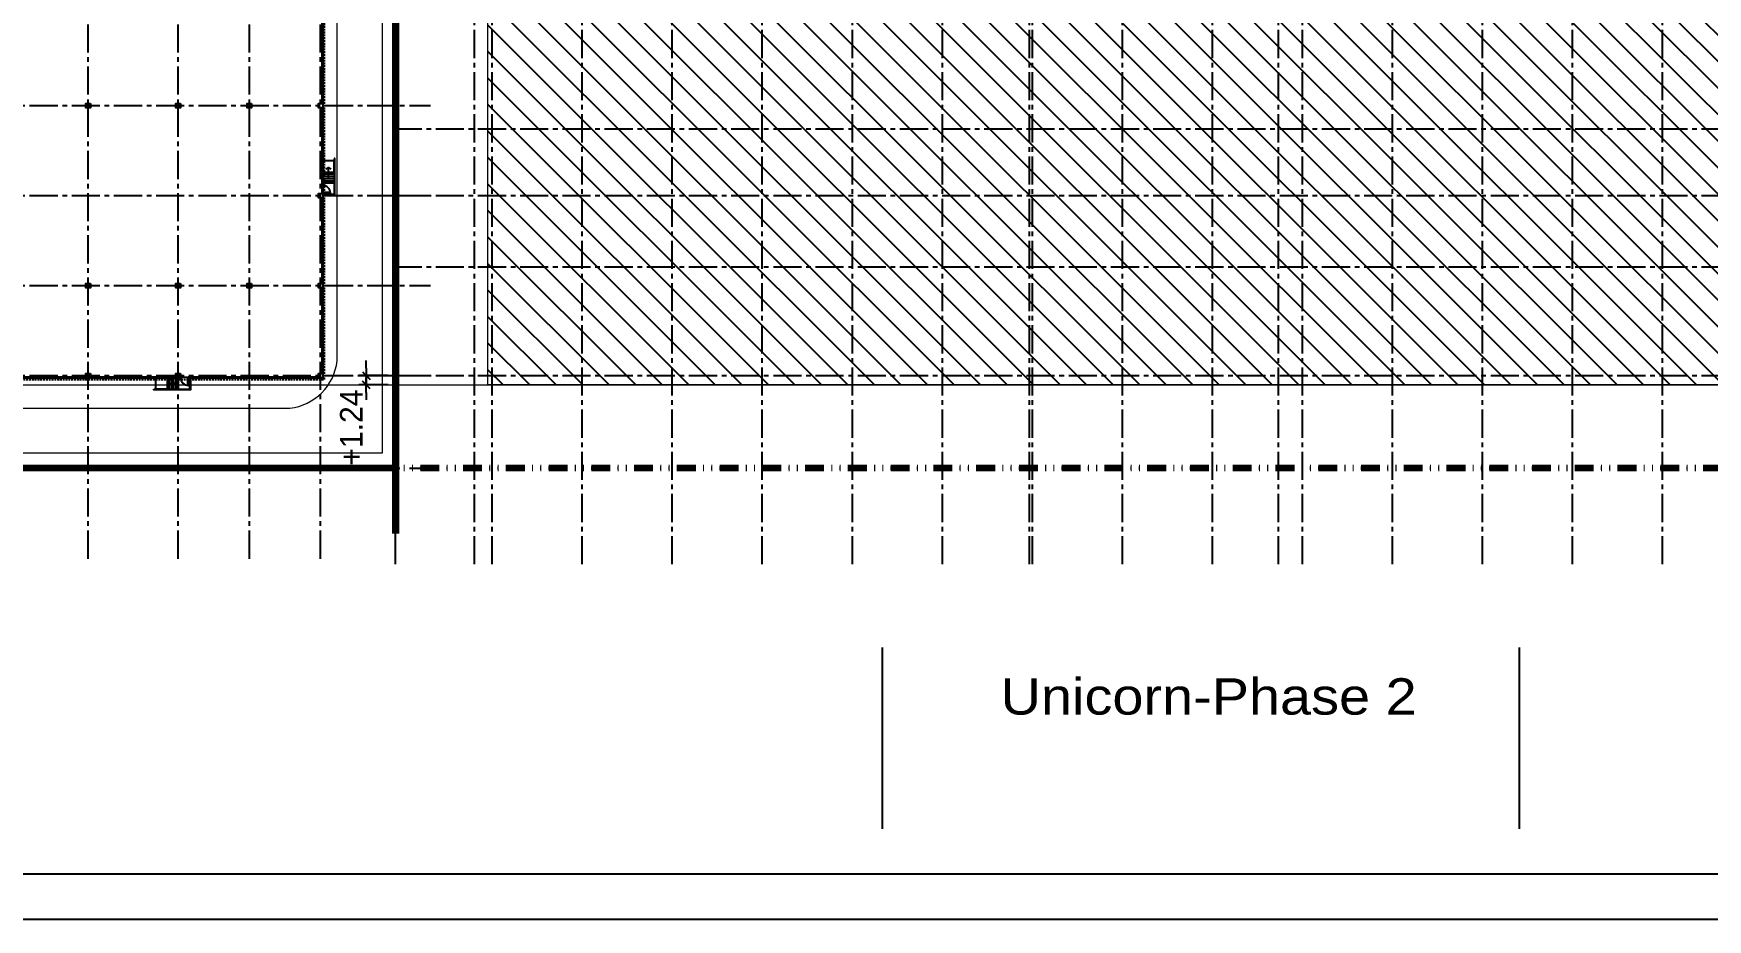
# Model space of a CAD drawing. Extents: x 692141 to 693595, y 1492301 to 1494225.
# Drawn here: x 692413.8 to 692636.9, y 1493670.9 to 1493789.1 of the extents above; entities that cross this region are included whole.
import ezdxf
from ezdxf.enums import TextEntityAlignment as Align

# ---------------------------------------------------------------- set-up
doc = ezdxf.new("R2010")
doc.units = 0
doc.header["$MEASUREMENT"] = 0
for name, pattern in [('CENTER2', [1.125, 0.75, -0.125, 0.125, -0.125]), ('Dash dot dot 2', [5500, 2500, -1000, 0, -1000, 0, -1000]), ('HIDDEN', [0.375, 0.25, -0.125]), ('PHANTOM', [2.5, 1.25, -0.25, 0.25, -0.25, 0.25, -0.25])]:
    doc.linetypes.add(name, pattern=pattern)
for name, color, linetype in [('A-_ROAD----_E-', 1, 'Continuous'), ('A-_TRELLIS-_E-', 8, 'Continuous'), ('A-COLUMN', 3, 'Continuous'), ('A-dimension', 1, 'Continuous'), ('A-Stair', 9, 'Continuous'), ('A-WALL', 2, 'Continuous'), ('AREA', 8, 'Continuous'), ('Arrow dim', 2, 'Continuous'), ('Arrow dim2', 1, 'Continuous'), ('det1', 2, 'Continuous'), ('Grid', 8, 'CENTER2'), ('HATCH', 8, 'Continuous'), ('Layer1', 1, 'Continuous'), ('Layer4', 3, 'Continuous'), ('Layer9', 9, 'Continuous'), ('TEX-THAI', 7, 'Continuous')]:
    doc.layers.add(name, color=color, linetype=linetype)
doc.layers.add('C-PROP-LINE', color=91, linetype='Dash dot dot 2', lineweight=35)
doc.styles.add('ARIAL', font='arial.ttf')
doc.styles.add('MASTER', font='CordiaUPC.ttf')
doc.dimstyles.new('1000-AA', dxfattribs={"dimtxt": 1.5, "dimasz": 1, "dimexe": 1, "dimexo": 1, "dimgap": 0.5, "dimtad": 1, "dimzin": 0, "dimdsep": 46, "dimtxsty": 'MASTER', "dimblk": 'J-02', "dimcen": 0.09, "dimdle": 1, "dimclrd": 1, "dimclre": 8, "dimclrt": 3, "dimadec": 0, "dimazin": 0, "dimtfac": 1, "dimtix": 1, "dimtmove": 2, "dimatfit": 3, "dimldrblk": 'DOT', "dimfxl": 1, "dimtolj": 1, "dimtzin": 0, "dimarcsym": 0})

# ---------------------------------------------------------------- blocks, each defined once
blk = doc.blocks.new('Family - ___-1498953-750_00_PROPERTY LAYOUT')
at = {"layer": 'C-PROP-LINE', "lineweight": 100}
for p, q in [((-279400, -177700), (-421755, -177700)), ((0, -177700), (-279400, -177700))]:
    blk.add_line(p, q, dxfattribs=at)
blk = doc.blocks.new('Family - ___-345354-500_00_LAYOUT')
at = {"layer": 'C-PROP-LINE', "lineweight": 50}
for p, q in [((-279400, -400), (-279400, -177700)), ((-279400, -177700), (-308035, -177700))]:
    blk.add_line(p, q, dxfattribs=at)
blk = doc.blocks.new('Family - ___-1498953-500_00_LAYOUT')
at = {"layer": 'C-PROP-LINE', "lineweight": 50}
for p, q in [((-279400, -177700), (-308035, -177700)), ((0, -177700), (-279400, -177700))]:
    blk.add_line(p, q, dxfattribs=at)
blk = doc.blocks.new('PH2')
at = {"layer": 'A-COLUMN'}
for points in [[(-30.7, 36.3), (-30.7, 35.7), (-31.3, 35.7), (-31.3, 36.3)], [(-18.7, 36.3), (-18.7, 35.7), (-19.3, 35.7), (-19.3, 36.3)], [(-9.2, 36.3), (-9.2, 35.7), (-9.8, 35.7), (-9.8, 36.3)], [(0.3, 36.3), (0.3, 35.7), (-0.3, 35.7), (-0.3, 36.3)], [(0.3, 24.3), (0.3, 23.7), (-0.3, 23.7), (-0.3, 24.3)], [(-30.7, 12.3), (-30.7, 11.7), (-31.3, 11.7), (-31.3, 12.3)], [(-18.7, 12.3), (-18.7, 11.7), (-19.3, 11.7), (-19.3, 12.3)], [(-9.2, 12.3), (-9.2, 11.7), (-9.8, 11.7), (-9.8, 12.3)], [(0.3, 12.3), (0.3, 11.7), (-0.3, 11.7), (-0.3, 12.3)], [(-30.7, 0.3), (-30.7, -0.3), (-31.3, -0.3), (-31.3, 0.3)], [(-18.7, 0.3), (-18.7, -0.3), (-19.3, -0.3), (-19.3, 0.3)], [(0.3, 0.3), (0.3, -0.3), (-0.3, -0.3), (-0.3, 0.3)]]:
    blk.add_lwpolyline(points, close=True, dxfattribs=at)
at = {"layer": 'A-Stair'}
for p, q in [((1.8, 26.85), (0.3, 26.85)), ((1.8, 26.55), (0.3, 26.55)), ((1.8, 26.25), (0.3, 26.25)), ((1.8, 25.95), (0.3, 25.95)), ((-20.15, -1.8), (-20.15, -0.3)), ((-19.85, -1.8), (-19.85, -0.3)), ((-19.55, -1.8), (-19.55, -0.3)), ((-19.25, -1.8), (-19.25, -0.3))]:
    blk.add_line(p, q, dxfattribs=at)
at = {"layer": 'A-Stair', "color": 9}
for p, q in [((0.2, 25.35), (0.2, 24.35)), ((1.8, 25.65), (0.3, 25.65)), ((-18.95, -1.8), (-18.95, -0.3)), ((-18.65, -0.2), (-17.65, -0.2))]:
    blk.add_line(p, q, dxfattribs=at)
at = {"layer": 'A-Stair'}
for points in [[(1.8, 27.15), (1.8, 28.65), (0.3, 28.65), (0.3, 27.15)], [(-20.45, -1.8), (-21.95, -1.8), (-21.95, -0.3), (-20.45, -0.3)]]:
    blk.add_lwpolyline(points, close=True, dxfattribs=at)
at = {"layer": 'A-WALL'}
for points in [[(0.3, 47.7), (0.3, 36.3), (0.2, 36.3), (0.2, 47.7)], [(0.3, 35.7), (0.3, 24.3), (0.2, 24.3), (0.2, 35.7)], [(1.8, 28.95), (1.8, 24.05), (1.9, 24.05), (1.9, 28.95)], [(0.3, 23.7), (0.3, 12.3), (0.2, 12.3), (0.2, 23.7)], [(0.3, 24.15), (0.3, 24.05), (1.9, 24.05), (1.9, 24.15)], [(0.3, 11.7), (0.3, 0.3), (0.2, 0.3), (0.2, 11.7)], [(-31.3, -0.2), (-42.7, -0.2), (-42.7, -0.3), (-31.3, -0.3)], [(-19.3, -0.2), (-30.7, -0.2), (-30.7, -0.3), (-19.3, -0.3)], [(-22.25, -1.8), (-17.35, -1.8), (-17.35, -1.9), (-22.25, -1.9)], [(-0.3, -0.2), (-17.6, -0.2), (-17.6, -0.3), (-0.3, -0.3)], [(-17.45, -0.3), (-17.35, -0.3), (-17.35, -1.9), (-17.45, -1.9)]]:
    blk.add_lwpolyline(points, close=True, dxfattribs=at)
at = {"layer": 'Layer1'}
for points in [[(0.2, 25.35), (0.2, 25.4), (0.3, 25.4), (0.3, 25.35)], [(0.2, 24.3), (0.2, 24.35), (0.3, 24.35), (0.3, 24.3)], [(1.3, 24.4), (0.3, 24.4), (0.3, 24.35), (1.3, 24.35)], [(-18.65, -0.2), (-18.7, -0.2), (-18.7, -0.3), (-18.65, -0.3)], [(-17.7, -1.3), (-17.7, -0.3), (-17.65, -0.3), (-17.65, -1.3)], [(-17.6, -0.2), (-17.65, -0.2), (-17.65, -0.3), (-17.6, -0.3)]]:
    blk.add_lwpolyline(points, close=True, dxfattribs=at)
for centre, start, end in [((0.3, 24.35), 360, 90), ((-17.65, -0.3), 180, 270)]:
    blk.add_arc(centre, 1, start, end, dxfattribs=at)
at = {"layer": 'Layer9', "color": 8}
for p, q in [((1.05, 26.26), (1.05, 27.74)), ((-18.95, -1.05), (-20.43, -1.05))]:
    blk.add_line(p, q, dxfattribs=at)
at = {"layer": 'Layer9', "color": 8, "flags": 128}
for points in [[(0.74, 27.55), (1.05, 27.74), (1.36, 27.55)], [(-20.24, -0.74), (-20.43, -1.05), (-20.24, -1.36)]]:
    blk.add_lwpolyline(points, dxfattribs=at)
blk = doc.blocks.new('GRID-LAYOUT-PH2')
at = {"layer": 'Grid', "ltscale": 5}
for points in [[(692421.049, 1493718.283), (692421.049, 1493922.495)], [(692433.049, 1493718.283), (692433.049, 1493922.495)], [(692442.549, 1493718.283), (692442.549, 1493922.495)], [(692452.049, 1493718.283), (692452.049, 1493922.495)], [(692306.372, 1493778.694), (692466.715, 1493778.694)], [(692306.372, 1493766.694), (692466.715, 1493766.694)], [(692306.372, 1493754.694), (692466.715, 1493754.694)]]:
    blk.add_lwpolyline(points, dxfattribs=at)
blk = doc.blocks.new('J-02')
at = {"layer": 'Arrow dim'}
blk.add_line((-0.5, -0.5), (0.5, 0.5), dxfattribs=at)
at = {"layer": 'Arrow dim2'}
for p, q in [((-1, 0), (1, 0)), ((0, -1), (0, 1))]:
    blk.add_line(p, q, dxfattribs=at)
blk = doc.blocks.new('*D840')
at = {"layer": 'A-dimension', "color": 1, "lineweight": -2, "transparency": 16777216}
for p, q in [((692458.13, 1493744.44), (692458.13, 1493745.44)), ((692458.13, 1493743.44), (692458.13, 1493742.19)), ((692458.13, 1493741.19), (692458.13, 1493740.19))]:
    blk.add_line(p, q, dxfattribs=at)
at = {"layer": 'A-dimension', "color": 8, "lineweight": -2, "transparency": 16777216}
for p, q in [((692461.05, 1493743.44), (692457.13, 1493743.44)), ((692461.05, 1493742.19), (692457.13, 1493742.19))]:
    blk.add_line(p, q, dxfattribs=at)
at = {"layer": 'Defpoints', "color": 0, "transparency": 16777216}
for p in [(692462.05, 1493743.44), (692458.13, 1493742.19), (692462.05, 1493742.19)]:
    blk.add_point(p, dxfattribs=at)
at = {"layer": 'A-dimension', "color": 1, "lineweight": -2, "transparency": 16777216}
for p, rotation in [((692458.13, 1493743.44), 270), ((692458.13, 1493742.19), 90)]:
    blk.add_blockref('J-02', p, dxfattribs=dict(at, rotation=rotation))
at = {"layer": 'A-dimension', "color": 11, "transparency": 16777216, "insert": (692456.13, 1493736.51), "char_height": 3, "attachment_point": 5, "rotation": 90, "style": 'MASTER'}
blk.add_mtext('\\A1;+1.24', dxfattribs=at)
blk = doc.blocks.new('_Dot')
at = {"color": 0, "linetype": 'ByBlock', "lineweight": -2}
blk.add_line((-0.5, 0), (-1, 0), dxfattribs=at)
at = {"color": 0, "linetype": 'ByBlock', "const_width": 0.5}
blk.add_lwpolyline([(-0.25, 0, 1), (0.25, 0, 1)], format="xyb", close=True, dxfattribs=at)

msp = doc.modelspace()

# ---------------------------------------------------------------- hatches: boundary and pattern name
at = {"layer": 'HATCH', "transparency": 33554595}
h = msp.add_hatch(dxfattribs=at)
h.set_pattern_fill('ANSI31', color=256, scale=20, angle=90)
h.set_pattern_definition([(135, (700, 0), (-1.767766953, -1.767766953), [])])
h.paths.add_polyline_path([(692474.65, 1493867.294), (692698.8, 1493867.294), (692698.8, 1493877.294), (692709.1, 1493877.294), (692709.1, 1493826.944), (692697.235, 1493826.944), (692697.235, 1493817.544), (692703.1, 1493817.544), (692703.1, 1493797.244), (692691.529, 1493797.244), (692691.529, 1493742.194), (692474.35, 1493742.194), (692474.35, 1493826.994), (692472.45, 1493826.994), (692472.45, 1493839.694), (692474.35, 1493839.694), (692474.35, 1493864.594), (692474.65, 1493864.594)])

# ---------------------------------------------------------------- linework, layer by layer
at = {"color": 8}
for p, q in [((692526.932, 1493683.028), (692526.932, 1493707.205)), ((692526.932, 1493683.028), (692526.932, 1493707.205)), ((692611.843, 1493683.028), (692611.843, 1493707.205))]:
    msp.add_line(p, q, dxfattribs=at)
at = {"color": 20, "linetype": 'PHANTOM', "ltscale": 5, "true_color": 0xff3333, "const_width": 1}
msp.add_lwpolyline([(692462.049, 1493947.869), (692462.049, 1493722.373)], dxfattribs=at)
at = {"lineweight": 0, "ltscale": 20, "flags": 128}
msp.add_lwpolyline([(692474.65, 1493867.294), (692698.8, 1493867.294), (692698.8, 1493877.294), (692709.1, 1493877.294), (692709.1, 1493826.944), (692697.235, 1493826.944), (692697.235, 1493817.544), (692703.1, 1493817.544), (692703.1, 1493797.244), (692691.529, 1493797.244), (692691.529, 1493742.194), (692474.35, 1493742.194), (692474.35, 1493826.994), (692472.45, 1493826.994), (692472.45, 1493839.694), (692474.35, 1493839.694), (692474.35, 1493864.594), (692474.65, 1493864.594)], close=True, dxfattribs=at)
at = {"layer": 'A-_ROAD----_E-', "lineweight": 0, "ltscale": 20, "flags": 128}
msp.add_lwpolyline([(692355.649, 1493872.994), (692355.649, 1493879.994, 0.4142136), (692349.649, 1493885.994), (692333.949, 1493885.994, 0.3801653), (692327.649, 1493879.994), (692327.649, 1493745.394, 0.3473422), (692333.949, 1493739.093), (692447.949, 1493739.093, 0.3473426), (692454.249, 1493745.394), (692454.249, 1493885.127, 0.2378269), (692452.349, 1493887.739, 0.2378269)], format="xyb", dxfattribs=at)
at = {"layer": 'A-_TRELLIS-_E-', "lineweight": 0, "ltscale": 20, "flags": 128}
msp.add_lwpolyline([(692413.949, 1493906.393), (692413.949, 1493906.393), (692413.949, 1493901.393, 0.4142136), (692415.949, 1493899.393), (692460.249, 1493899.393), (692460.249, 1493733.093), (692321.649, 1493733.093), (692321.649, 1493870.072), (692319.649, 1493870.072), (692319.649, 1493879.072), (692321.649, 1493879.072), (692321.649, 1493883.994, 0.5325542), (692319.949, 1493885.994), (692319.395, 1493885.993), (692319.693, 1493731.093), (692462.049, 1493731.093), (692462.049, 1493908.393), (692319.627, 1493908.393), (692319.627, 1493906.393), (692413.949, 1493906.393)], format="xyb", dxfattribs=at)
at = {"layer": 'A-COLUMN', "linetype": 'HIDDEN', "const_width": 0.2}
msp.add_lwpolyline([(692296.942, 1493742.194), (692716.67, 1493742.194)], dxfattribs=at)
at = {"layer": 'AREA', "linetype": 'HIDDEN'}
msp.add_lwpolyline([(692329.549, 1493863.539), (692329.549, 1493767.689), (692339.299, 1493767.689), (692339.299, 1493742.939), (692452.549, 1493742.939), (692452.549, 1493873.939), (692355.649, 1493873.939), (692355.649, 1493873.939), (692355.149, 1493873.939), (692355.149, 1493863.539)], close=True, dxfattribs=at)
at = {"layer": 'C-PROP-LINE', "lineweight": 100}
for p, q in [((692462.049, 1493908.393), (692462.049, 1493731.093)), ((692462.049, 1493731.093), (692319.693, 1493731.093))]:
    msp.add_line(p, q, dxfattribs=at)
at = {"layer": 'det1', "color": 9}
msp.add_lwpolyline([(692262.64, 1494030.749), (692775.607, 1494030.749), (692775.607, 1493670.912), (692262.64, 1493670.912)], close=True, dxfattribs=at)
at = {"layer": 'det1', "color": 8}
msp.add_lwpolyline([(692769.549, 1493676.97), (692268.698, 1493676.97), (692268.698, 1494024.691), (692769.549, 1494024.691)], close=True, dxfattribs=at)
at = {"layer": 'Grid', "ltscale": 5}
for p, q in [((692474.929, 1493718.283), (692474.929, 1493933.568)), ((692486.929, 1493718.283), (692486.929, 1493933.568)), ((692498.929, 1493718.283), (692498.929, 1493933.568)), ((692510.929, 1493718.283), (692510.929, 1493933.568)), ((692522.929, 1493718.283), (692522.929, 1493933.568)), ((692534.929, 1493718.283), (692534.929, 1493933.568)), ((692546.929, 1493718.283), (692546.929, 1493933.568)), ((692558.929, 1493718.283), (692558.929, 1493933.568)), ((692570.929, 1493718.283), (692570.929, 1493933.568)), ((692582.929, 1493718.283), (692582.929, 1493933.568)), ((692594.929, 1493718.283), (692594.929, 1493933.568)), ((692606.929, 1493718.283), (692606.929, 1493933.568)), ((692618.929, 1493718.283), (692618.929, 1493933.568)), ((692630.929, 1493718.283), (692630.929, 1493933.568)), ((692472.579, 1493718.283), (692472.579, 1493930.472)), ((692546.529, 1493718.283), (692546.529, 1493930.42)), ((692579.729, 1493718.283), (692579.729, 1493930.42)), ((692461.771, 1493776.339), (692716.428, 1493776.339)), ((692461.771, 1493767.439), (692720.079, 1493767.439)), ((692461.771, 1493757.939), (692716.428, 1493757.939)), ((692461.771, 1493743.439), (692720.079, 1493743.439))]:
    msp.add_line(p, q, dxfattribs=at)
at = {"layer": 'Grid', "ltscale": 10}
for points in [[(692462.049, 1493718.283), (692462.049, 1493922.495)], [(692462.049, 1493718.283), (692462.049, 1493922.495)], [(692306.372, 1493731.094), (692466.715, 1493731.094)]]:
    msp.add_lwpolyline(points, dxfattribs=at)
at = {"layer": 'Grid', "ltscale": 5}
msp.add_lwpolyline([(692306.372, 1493743.439), (692466.715, 1493743.439)], dxfattribs=at)

# ---------------------------------------------------------------- block references
at = {"layer": 'C-PROP-LINE', "lineweight": 100, "xscale": 0.001, "yscale": 0.001, "zscale": 0.001}
msp.add_blockref('Family - ___-1498953-750_00_PROPERTY LAYOUT', (692741.449, 1493908.793), dxfattribs=at)
at = {"layer": 'C-PROP-LINE', "lineweight": 50, "xscale": 0.001, "yscale": 0.001, "zscale": 0.001}
for name in ['Family - ___-1498953-500_00_LAYOUT', 'Family - ___-345354-500_00_LAYOUT']:
    msp.add_blockref(name, (692741.428, 1493908.793), dxfattribs=at)
at = {"layer": 'Layer1'}
msp.add_blockref('GRID-LAYOUT-PH2', (0, 0.745), dxfattribs=at)
at = {"layer": 'Layer4'}
msp.add_blockref('PH2', (692452.049, 1493743.439), dxfattribs=at)

# ---------------------------------------------------------------- texts
at = {"layer": 'TEX-THAI', "style": 'ARIAL', "width": 1.1}
msp.add_text('Unicorn-Phase 2', height=4.84628, dxfattribs=at).set_placement((692570.428, 1493700.66), align=Align.MIDDLE_CENTER)

# ---------------------------------------------------------------- dimensions: what is measured, and where the dimension line sits
at = {"layer": 'A-dimension'}
dim = msp.add_linear_dim(base=(692458.129578676, 1493742.193645306), p1=(692462.048974614, 1493743.438645305), p2=(692462.048974614, 1493742.193645305), angle=90, dimstyle='1000-AA', override={"dimtxt": 3, "dimpost": '+<>', "dimclrt": 11, "dimfxl": 0.18}, dxfattribs=at)
dim.commit()
dim.dimension.update_dxf_attribs({"geometry": '*D840', "text_midpoint": (692456.129578677, 1493736.50568767), "dimtype": 160})

doc.saveas('drawing.dxf')
